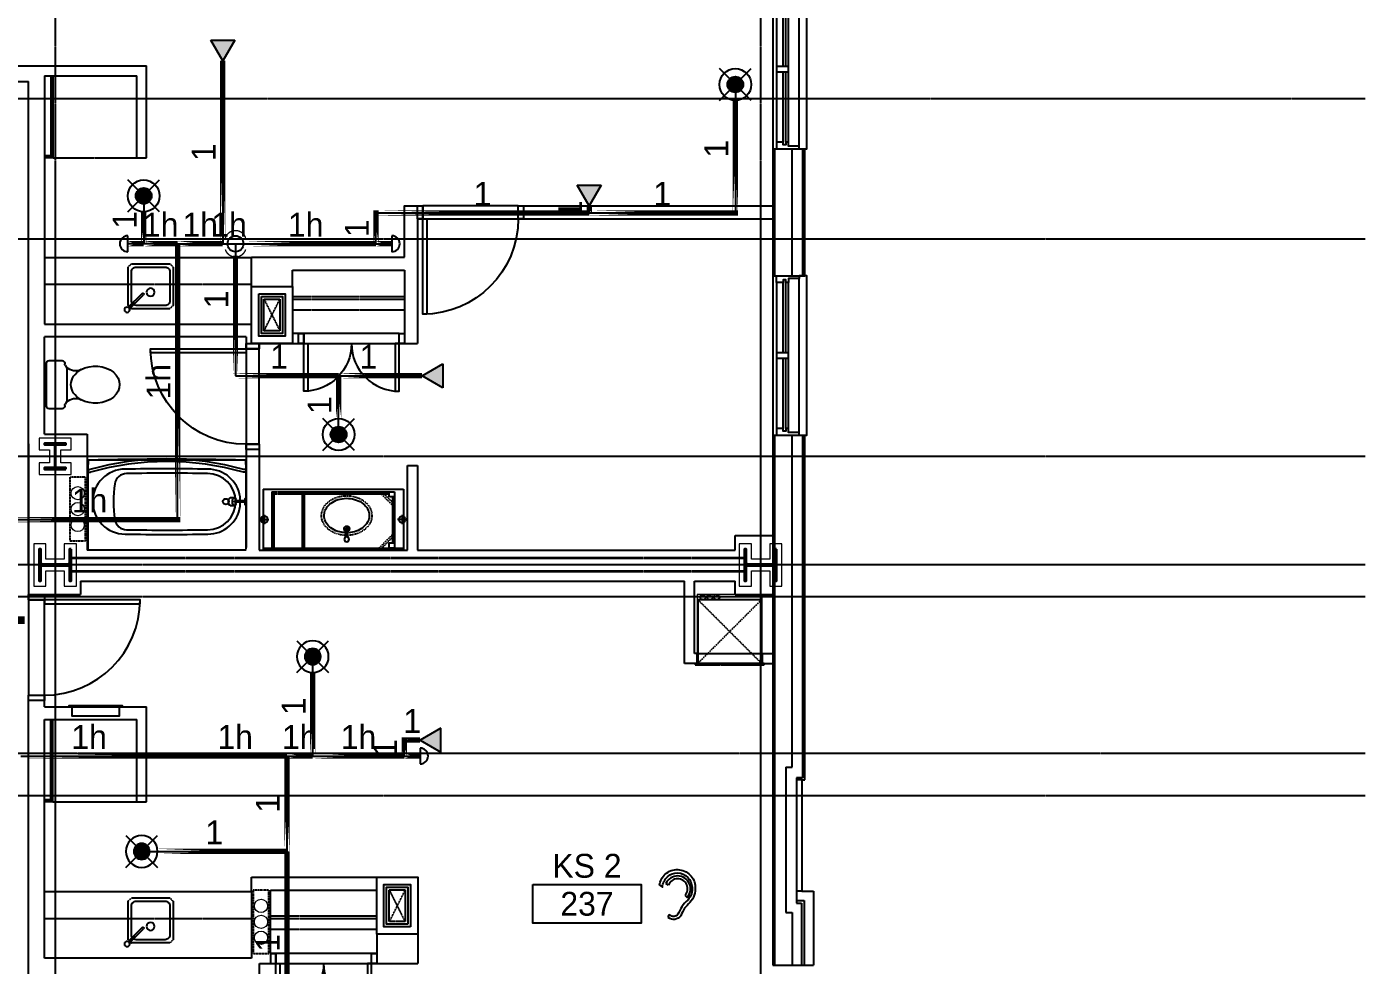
# Model space of a CAD drawing. Header units: inches. Extents: x -6955 to 13123, y -1334 to 3701.
# Drawn here: x 3297 to 3802, y 1774 to 2128 of the extents above; entities that cross this region are included whole.
import ezdxf
from ezdxf.enums import TextEntityAlignment as Align

# ---------------------------------------------------------------- set-up
doc = ezdxf.new("R2010")
doc.units = ezdxf.units.IN
doc.header["$MEASUREMENT"] = 0
doc.linetypes.add('CENTER2', pattern=[1.125, 0.75, -0.125, 0.125, -0.125])
doc.linetypes.add('HIDDEN2', pattern=[0.1875, 0.125, -0.0625])
for name, color, linetype, lineweight in [('A-Detl-Hatch', 1, 'Continuous', 18), ('A-Detl-Wide', 2, 'Continuous', 35), ('S-Detl-Hatch', 1, 'Continuous', 18), ('S-Detl-Wide', 3, 'Continuous', 35)]:
    doc.layers.add(name, color=color, linetype=linetype, lineweight=lineweight)
for name, color, linetype in [('A-Door', 7, 'Continuous'), ('A-Door-Head', 8, 'Continuous'), ('A-Eqpm', 4, 'Continuous'), ('A-Flor-Case', 6, 'Continuous'), ('A-Flor-Case-Hidden', 8, 'HIDDEN2'), ('A-Flor-Outline', 4, 'Continuous'), ('A-Flor-Ovhd', 1, 'HIDDEN2'), ('A-Flor-Pfix', 7, 'Continuous'), ('A-Flor-Spcl', 5, 'Continuous'), ('A-Flor-Wall Mtd Fixture', 7, 'Continuous'), ('A-Glaz', 7, 'Continuous'), ('A-Glaz-Sill', 8, 'Continuous'), ('A-Grid(SmallScale)', 11, 'CENTER2'), ('A-HVAC', 6, 'HIDDEN2'), ('A-Tag-Rm(Scale)', 7, 'Continuous'), ('A-Wall-Full', 7, 'Continuous'), ('A-Wall-Hatch', 15, 'Continuous'), ('headdn', 7, 'Continuous'), ('PIPEBL', 4, 'Continuous'), ('PIPESPC', 7, 'Continuous'), ('spk-cap', 7, 'Continuous'), ('spk-piperise', 7, 'Continuous'), ('TIDYPIPE', 7, 'Continuous')]:
    doc.layers.add(name, color=color, linetype=linetype)
doc.layers.add('G-Anno-Nplt', color=140, linetype='Continuous', lineweight=18, plot=False)
doc.styles.add('PIPE', font='PIPE.SHX')

# ---------------------------------------------------------------- blocks, each defined once
blk = doc.blocks.new('EXTERIOR WINDOW 3')
at = {"layer": 'A-Glaz'}
for p, q in [((5693, -8445.75), (5693, -8419.25)), ((5694, -8445.75), (5694, -8419.25)), ((5695, -8474.25), (5695, -8419.25)), ((5693, -8474.25), (5693, -8447.75)), ((5694, -8474.25), (5694, -8447.75))]:
    blk.add_line(p, q, dxfattribs=at)
for points in [[(5693, -8419.25), (5690.5, -8419.25), (5690.5, -8416.75), (5699, -8416.75), (5699, -8417.75), (5695, -8417.75), (5695, -8419.25), (5694, -8419.25), (5694, -8418.25), (5693, -8418.25), (5693, -8419.25)], [(5693, -8474.25), (5690.5, -8474.25), (5690.5, -8476.75), (5699, -8476.75), (5699, -8475.75), (5695, -8475.75), (5695, -8474.25), (5694, -8474.25), (5694, -8475.25), (5693, -8475.25), (5693, -8474.25)]]:
    blk.add_lwpolyline(points, dxfattribs=at)
blk.add_lwpolyline([(5690.5, -8445.75), (5690.5, -8447.75), (5695, -8447.75), (5695, -8445.75)], close=True, dxfattribs=at)
at = {"layer": 'A-Glaz-Sill'}
for p, q in [((5689.12, -8416.75), (5689.12, -8476.75)), ((5699, -8475.75), (5699, -8417.75)), ((5690.5, -8419.25), (5690.5, -8474.25))]:
    blk.add_line(p, q, dxfattribs=at)
blk.add_lwpolyline([(5699, -8476.75), (5702, -8476.75), (5702, -8416.75), (5699, -8416.75)], dxfattribs=at)
blk = doc.blocks.new('*U19')
at = {"layer": 'A-Detl-Hatch'}
h = blk.add_hatch(dxfattribs=at)
h.set_pattern_fill('ANSI32', color=256, scale=6, style=0)
h.set_pattern_definition([(45, (0, -6.06), (-1.591, 1.591), []), (45, (1.0607, -6.06), (-1.591, 1.591), [])])
edge = h.paths.add_edge_path()
edge.add_line((6, -12.12), (6, -11.515))
edge.add_line((6, -11.515), (0.795, -11.515))
edge.add_arc((0.795, -10.915), 0.6, 180, 270, ccw=False)
edge.add_line((0.195, -10.915), (0.195, -1.205))
edge.add_arc((0.795, -1.205), 0.6, 90, 180, ccw=False)
edge.add_line((0.795, -0.605), (6, -0.605))
edge.add_line((6, -0.605), (6, 0))
edge.add_line((6, 0), (-6, 0))
edge.add_line((-6, 0), (-6, -0.605))
edge.add_line((-6, -0.605), (-0.795, -0.605))
edge.add_arc((-0.795, -1.205), 0.6, 0, 90, ccw=False)
edge.add_line((-0.195, -1.205), (-0.195, -10.915))
edge.add_arc((-0.795, -10.915), 0.6, 270, 360, ccw=False)
edge.add_line((-0.795, -11.515), (-6, -11.515))
edge.add_line((-6, -11.515), (-6, -12.12))
edge.add_line((-6, -12.12), (6, -12.12))
at = {"color": 0, "linetype": 'ByBlock'}
blk.add_lwpolyline([(6, -12.12), (6, -11.515), (0.795, -11.515, -0.4142136), (0.195, -10.915), (0.195, -1.205, -0.4142136), (0.795, -0.605), (6, -0.605), (6, 0), (-6, 0), (-6, -0.605), (-0.795, -0.605, -0.4142136), (-0.195, -1.205), (-0.195, -10.915, -0.4142136), (-0.795, -11.515), (-6, -11.515), (-6, -12.12)], format="xyb", close=True, dxfattribs=at)
blk = doc.blocks.new('W12X65')
at = {"layer": 'S-Detl-Hatch'}
blk.add_lwpolyline([(13860.59, -7310.28), (13860.59, -7305.67), (13854.79, -7305.67), (13854.79, -7298.76), (13860.59, -7298.76), (13860.59, -7294.16), (13844.59, -7294.16), (13844.59, -7298.76), (13850.4, -7298.76), (13850.4, -7305.67), (13844.59, -7305.67), (13844.59, -7310.28)], close=True, dxfattribs=at)
at = {"layer": 'A-Detl-Wide'}
blk.add_blockref('*U19', (13852.59, -7296.16), dxfattribs=at)
blk = doc.blocks.new('*U18')
at = {"layer": 'A-Detl-Hatch'}
h = blk.add_hatch(dxfattribs=at)
h.set_pattern_fill('ANSI32', color=256, scale=6, style=0)
h.set_pattern_definition([(45, (0, -4.865), (-1.591, 1.591), []), (45, (1.0607, -4.865), (-1.591, 1.591), [])])
edge = h.paths.add_edge_path()
edge.add_line((3.98, -9.73), (3.98, -9.295))
edge.add_line((3.98, -9.295), (0.645, -9.295))
edge.add_arc((0.645, -8.795), 0.5, 180, 270, ccw=False)
edge.add_line((0.145, -8.795), (0.145, -0.935))
edge.add_arc((0.645, -0.935), 0.5, 90, 180, ccw=False)
edge.add_line((0.645, -0.435), (3.98, -0.435))
edge.add_line((3.98, -0.435), (3.98, 0))
edge.add_line((3.98, 0), (-3.98, 0))
edge.add_line((-3.98, 0), (-3.98, -0.435))
edge.add_line((-3.98, -0.435), (-0.645, -0.435))
edge.add_arc((-0.645, -0.935), 0.5, 0, 90, ccw=False)
edge.add_line((-0.145, -0.935), (-0.145, -8.795))
edge.add_arc((-0.645, -8.795), 0.5, -90, 0, ccw=False)
edge.add_line((-0.645, -9.295), (-3.98, -9.295))
edge.add_line((-3.98, -9.295), (-3.98, -9.73))
edge.add_line((-3.98, -9.73), (3.98, -9.73))
at = {"color": 0, "linetype": 'ByBlock'}
blk.add_lwpolyline([(3.98, -9.73), (3.98, -9.295), (0.645, -9.295, -0.4142136), (0.145, -8.795), (0.145, -0.935, -0.4142136), (0.645, -0.435), (3.98, -0.435), (3.98, 0), (-3.98, 0), (-3.98, -0.435), (-0.645, -0.435, -0.4142136), (-0.145, -0.935), (-0.145, -8.795, -0.4142136), (-0.645, -9.295), (-3.98, -9.295), (-3.98, -9.73)], format="xyb", close=True, dxfattribs=at)
blk = doc.blocks.new('W10X33')
at = {"layer": 'S-Detl-Hatch'}
blk.add_lwpolyline([(13773.78, -7310.28), (13773.78, -7305.84), (13769.95, -7305.84), (13769.95, -7300.98), (13773.78, -7300.98), (13773.78, -7296.55), (13761.82, -7296.55), (13761.82, -7300.98), (13765.66, -7300.98), (13765.66, -7305.84), (13761.82, -7305.84), (13761.82, -7310.28)], close=True, dxfattribs=at)
at = {"layer": 'A-Detl-Wide'}
blk.add_blockref('*U18', (13767.8, -7298.55), dxfattribs=at)
blk = doc.blocks.new('Rm Tag')
blk.add_lwpolyline([(-0.2124, 0.0759), (0.2124, 0.0759), (0.2124, -0.0759), (-0.2124, -0.0759)], close=True)
for p in [(0, 0.2858), (0, 0.1493), (0, 0)]:
    blk.add_attdef('XXX', text='', height=0.0938).set_placement(p, align=Align.MIDDLE_CENTER)
blk = doc.blocks.new('Plumbing Chase')
at = {"layer": 'A-Flor-Outline', "linetype": 'HIDDEN2', "ltscale": 0.5}
blk.add_lwpolyline([(0.625, 0), (6.625, 0), (6.625, 24), (0.625, 24)], close=True, dxfattribs=at)
at = {"layer": 'G-Anno-Nplt'}
for centre in [(3.625, 18), (3.625, 12), (3.625, 6)]:
    blk.add_circle(centre, 2.5, dxfattribs=at)
blk = doc.blocks.new('sink1915rear')
for p, q in [((-0.37, -1.9), (-0.37, -5.29)), ((-0.12, -1.97), (-0.12, -4.54)), ((0.13, -4.54), (-0.12, -4.54)), ((0.13, -1.97), (0.13, -4.54)), ((0.38, -1.9), (0.38, -5.29)), ((0.38, -5.29), (-0.37, -5.29))]:
    blk.add_line(p, q)
blk.add_circle((0, -1.04), 0.938)
for start, end in [(112.0243, 67.9757), (138.5829, 221.4171), (318.587, 41.413), (264.1135, 275.8865)]:
    blk.add_arc((0, -5.04), 1, start, end)
blk.add_open_spline([(-0.75, -3.54), (-1.37, -3.58), (-1.99, -3.68), (-3.59, -4.07), (-4.53, -4.46), (-6.15, -5.47), (-6.84, -6.09), (-7.86, -7.44), (-8.21, -8.17), (-8.46, -9.28), (-8.5, -9.65), (-8.5, -10.01), (-8.5, -10.59), (-8.4, -11.17), (-7.93, -12.47), (-7.49, -13.18), (-6.28, -14.46), (-5.51, -15.02), (-3.75, -15.9), (-2.76, -16.21), (-0.69, -16.54), (0.38, -16.56), (2.47, -16.29), (3.47, -16), (5.27, -15.17), (6.07, -14.63), (7.34, -13.38), (7.81, -12.68), (8.41, -11.21), (8.54, -10.45), (8.44, -8.94), (8.22, -8.19), (7.42, -6.76), (6.85, -6.1), (5.41, -4.95), (4.55, -4.47), (2.7, -3.81), (1.74, -3.61), (0.75, -3.54)], degree=3, knots=[4.798605, 4.798605, 4.798605, 4.798605, 5.014176, 5.014176, 5.378501, 5.378501, 5.742827, 5.742827, 6.107152, 6.107152, 6.283185, 6.283185, 6.283185, 6.561131, 6.561131, 6.925457, 6.925457, 7.289782, 7.289782, 7.654107, 7.654107, 8.018433, 8.018433, 8.382758, 8.382758, 8.747084, 8.747084, 9.111409, 9.111409, 9.475734, 9.475734, 9.84006, 9.84006, 10.204385, 10.204385, 10.56871, 10.56871, 10.909356, 10.909356, 10.909356, 10.909356])
at = {"layer": 'A-Flor-Case-Hidden', "linetype": 'HIDDEN2', "ltscale": 0.25}
blk.add_ellipse((0, -10.01), major_axis=(-9.5, 0), ratio=0.789474, start_param=4.791408, end_param=10.916548, dxfattribs=at)
blk = doc.blocks.new('wall sconce')
for p, q in [((0, 0), (3.75, 0)), ((2, -1.75), (2, 1.75))]:
    blk.add_line(p, q)
blk.add_circle((2, 0), 1.25)
blk = doc.blocks.new('41in Std Vanity')
at = {"layer": 'A-Flor-Case'}
for p, q in [((23, 54.5), (0, 54.5)), ((0.75, 1.5), (0.75, 54.5)), ((23, 1.5), (23, 54.5)), ((23, 1.5), (0, 1.5))]:
    blk.add_line(p, q, dxfattribs=at)
at = {"layer": 'A-Flor-Case-Hidden'}
for p, q in [((22, 51.12), (0.75, 51.12)), ((22, 4.88), (22, 51.12)), ((4.83, 50.38), (0.75, 46.3)), ((5.89, 50.38), (0.75, 45.24)), ((20, 50.38), (2.75, 50.38)), ((16.86, 50.38), (21.25, 45.99)), ((17.92, 50.38), (21.25, 47.05)), ((21.25, 4.88), (21.25, 49.12)), ((21.25, 17), (0.75, 17)), ((21.25, 16.25), (0.75, 16.25)), ((21.25, 5.62), (0.75, 5.62)), ((22, 4.88), (0.75, 4.88))]:
    blk.add_line(p, q, dxfattribs=at)
for points in [[(0.75, 49.12), (2.75, 49.12), (2.75, 51.12), (0.75, 51.12)], [(20, 49.12), (22, 49.12), (22, 51.12), (20, 51.12)]]:
    blk.add_lwpolyline(points, close=True, dxfattribs=at)
at = {"layer": 'A-Wall-Full'}
for p, q in [((0, 0), (0, 56)), ((0, 56), (23, 56)), ((23, 0), (0, 0))]:
    blk.add_line(p, q, dxfattribs=at)
at = {"layer": 'A-Flor-Pfix', "rotation": 90}
blk.add_blockref('sink1915rear', (2.99, 33.06), dxfattribs=at)
at = {"layer": 'A-Flor-Wall Mtd Fixture', "xscale": -1, "rotation": 90}
blk.add_blockref('wall sconce', (11.5, 56), dxfattribs=at)
at = {"layer": 'A-Flor-Wall Mtd Fixture', "rotation": 90}
blk.add_blockref('wall sconce', (11.5, 0), dxfattribs=at)
blk = doc.blocks.new('18in door')
blk.add_lwpolyline([(0, 0), (1.5, 0), (1.5, 18), (0, 18)], close=True)
blk.add_arc((0, 0), 18, 0, 90)
blk = doc.blocks.new('36in door')
blk.add_lwpolyline([(-1.5, -36), (0, -36), (0, 0), (-1.5, 0)], close=True)
blk.add_arc((0, 0), 36, 180, 270)
blk = doc.blocks.new('Toiliet American Std Cadet Pro')
for p, q in [((0, 8.06), (0, -8.06)), ((5.84, 9.06), (1, 9.06)), ((6.84, 7.9), (6.84, 8.06)), ((7.53, 6.52), (7, 7.36)), ((7.69, -5.98), (7.69, 5.98)), ((1, -9.06), (5.84, -9.06)), ((6.84, -8.06), (6.84, -7.9)), ((7, -7.36), (7.53, -6.52))]:
    blk.add_line(p, q)
for centre, radius, start, end in [((1, 8.06), 1, 90, 180), ((5.84, 8.06), 1, 0, 90), ((7.84, 7.9), 1, 180, 212.4157), ((6.69, 5.98), 1, 0, 32.4157), ((10.89, 10.1), 4.91, 226.8784, 295.5831), ((1, -8.06), 1, 180, 270), ((5.84, -8.06), 1, 270, 0), ((7.84, -7.9), 1, 147.5844, 180), ((10.89, -10.1), 4.91, 64.417, 133.1217), ((6.69, -5.98), 1, 327.5844, 0)]:
    blk.add_arc(centre, radius, start, end)
for start_param, end_param in [(2.197169, 4.086017), (4.086017, 8.480354)]:
    blk.add_ellipse((18.39, 0), major_axis=(9.17, 0), ratio=0.762999, start_param=start_param, end_param=end_param)
blk = doc.blocks.new('shower head')
for p, q in [((0.5, 0.25), (4.48, 0.25)), ((6.04, 1.5), (4.5, 1.5)), ((0.5, -0.25), (4.48, -0.25)), ((6.02, -1.5), (4.49, -1.5))]:
    blk.add_line(p, q)
blk.add_lwpolyline([(0, -1.12), (0.5, -1.12), (0.5, 1.12), (0, 1.12)], close=True)
at = {"extrusion": (0, 0, -1)}
for centre, start_param, end_param in [((4.5, 0), 4.878708, 10.826996), ((6.02, 0), 6.265998, 9.430839)]:
    blk.add_ellipse(centre, major_axis=(0, 1.5), ratio=0.483735, start_param=start_param, end_param=end_param, dxfattribs=at)
blk.add_open_spline([(4.48, 0.25), (4.49, 0.2), (4.49, 0.16), (4.49, 0.11), (4.5, 0.04), (4.5, -0.04), (4.49, -0.11), (4.49, -0.16), (4.49, -0.21), (4.48, -0.25)], degree=3, knots=[7.6339989, 7.6339989, 7.6339989, 7.6339989, 7.7552894, 7.7552894, 7.7552894, 7.9540134, 7.9540134, 7.9540134, 8.074038, 8.074038, 8.074038, 8.074038])
blk = doc.blocks.new('shower curtain rod')
for p, q in [((-59.75, 0), (-60, 0)), ((-59.75, -2.5), (-59.75, 0)), ((-0.25, 0), (0, 0)), ((-0.25, -2.5), (-0.25, 0)), ((-59.75, -2.5), (-60, -2.5)), ((-59.75, -0.75), (-58.86, -0.75)), ((-59.75, -1.75), (-59, -1.75)), ((-0.25, -0.75), (-1.14, -0.75)), ((-0.25, -1.75), (-1, -1.75)), ((-0.25, -2.5), (0, -2.5))]:
    blk.add_line(p, q)
for centre, radius, start, end in [((-30, 101.37), 107.12, 254.2934, 285.7066), ((-30, 101.34), 106.09, 254.2167, 285.7833)]:
    blk.add_arc(centre, radius, start, end)
blk = doc.blocks.new('tub plan')
for p, q in [((0.12, -32.25), (0.12, -0.31)), ((59.44, -0.12), (0.31, -0.12)), ((59.63, -32.25), (59.63, -0.31)), ((2.25, -16.5), (2.25, -20)), ((-0.07, -33.87), (59.81, -33.87)), ((0.19, -33.86), (0.19, -32.36)), ((59.56, -33.86), (59.56, -32.36))]:
    blk.add_line(p, q)
blk.add_circle((7.62, -18.25), 1.09)
for centre, radius, start, end in [((0.31, -0.31), 0.188, 90, 180), ((59.44, -0.31), 0.188, 0, 90), ((14.37, -18.25), 12.25, 90, 171.7868), ((14.5, -18.25), 10.59, 90, 180), ((30, -982.48), 976.6, 89.08325, 90.91675), ((29.77, -940.73), 933.2, 89.06218, 90.93782), ((45.05, -12.16), 4.5, 8.0478, 90), ((45.62, -18.25), 12.25, 270, 90), ((1.97, -18.25), 48, 351.9522, 8.0478), ((14.37, -18.25), 12.25, 188.2132, 270), ((14.5, -18.25), 10.59, 180, 270), ((45.05, -24.34), 4.5, 270, 351.9522), ((29.77, 904.23), 933.2, 269.06218, 270.93782), ((0.25, -32.25), 0.13, 180, 241.143), ((0.25, -33.69), 0.13, 246.6399, 270), ((29.87, 1136.13), 1170.38, 268.54955, 271.45045), ((30, 945.98), 976.6, 269.08325, 270.91675), ((59.5, -32.25), 0.13, 298.857, 0), ((59.81, -33.81), 0.06, 270, 0)]:
    blk.add_arc(centre, radius, start, end)
at = {"layer": 'A-Flor-Pfix'}
blk.add_blockref('shower head', (-0.07, -18.25), dxfattribs=at)
at = {"layer": 'A-Flor-Spcl'}
blk.add_blockref('shower curtain rod', (59.87, -28.62), dxfattribs=at)
blk = doc.blocks.new('Single 12x6 HVAC Shaft')
at = {"layer": 'A-Flor-Outline'}
blk.add_lwpolyline([(3.75, 17.75), (11.75, 17.75), (11.75, 3.75), (3.75, 3.75)], close=True, dxfattribs=at)
at = {"layer": 'A-HVAC'}
for p, q in [((4.75, 16.75), (10.75, 4.75)), ((4.75, 4.75), (10.75, 16.75))]:
    blk.add_line(p, q, dxfattribs=at)
blk.add_lwpolyline([(4.75, 16.75), (10.75, 16.75), (10.75, 4.75), (4.75, 4.75)], close=True, dxfattribs=at)
at = {"layer": 'A-Wall-Full'}
for points in [[(0, 21.5), (15.5, 21.5), (15.5, 0), (0, 0)], [(2.75, 18.75), (12.75, 18.75), (12.75, 2.75), (2.75, 2.75)]]:
    blk.add_lwpolyline(points, close=True, dxfattribs=at)
blk = doc.blocks.new('kitchen faucet')
for p, q in [((0.93, 0.38), (8.38, 0.38)), ((1, 0.12), (4, 0.12)), ((4, -0.12), (4, 0.12)), ((0.93, -0.38), (8.38, -0.38)), ((1, -0.12), (4, -0.12))]:
    blk.add_line(p, q)
blk.add_circle((0, 0), 1)
blk.add_arc((8.38, 0), 0.375, 270, 90)
blk = doc.blocks.new('kitchen sink')
blk.add_lwpolyline([(-14.94, -6.97, 0.143329), (-14, -7.25), (-3, -7.25, 0.414214), (-1.25, -5.5), (-1.25, 5.5, 0.414214), (-3, 7.25), (-14, 7.25, 0.414214), (-15.75, 5.5), (-15.75, -5.5, 0.143329), (-15.47, -6.44, 0.143329)], format="xyb")
blk.add_circle((-10.75, 0), 1.5)
at = {"layer": 'A-Flor-Case-Hidden'}
for p, q in [((-15.75, 8.5), (-17, 7.25)), ((-1.25, 8.5), (0, 7.25)), ((-16.64, -7.61), (-17, -7.25)), ((-15.75, -8.5), (-16.11, -8.14)), ((-1.25, -8.5), (0, -7.25))]:
    blk.add_line(p, q, dxfattribs=at)
for points in [[(-17, 7.25), (-17, -7.25)], [(-1.25, 8.5), (-15.75, 8.5)], [(0, -7.25), (0, 7.25)], [(-15.75, -8.5), (-1.25, -8.5)]]:
    blk.add_lwpolyline(points, dxfattribs=at)
at = {"rotation": 45.00000000000001}
blk.add_blockref('kitchen faucet', (-17.38, -8.88), dxfattribs=at)
blk = doc.blocks.new('HI Symbol')
for p, q in [((-3.27, 0.7), (-4.19, 1.28)), ((3, -3.29), (3.79, -4.02))]:
    blk.add_line(p, q)
for points in [[(-6.63, 0.65, -0.182935), (-4.44, 4.8, -0.200247), (0.29, 6.53, -0.195072), (4.92, 4.47, -0.193072), (6.86, 0.03, -0.217394), (4.81, -5.88, 0.008253), (2.76, -8.08, 0.005655), (1.37, -10.89, -0.460511), (-3.3, -11.51, -0.33814)], [(-6.63, 0.65), (-5.5, -0.07, -0.195256), (-3.58, 3.85, -0.201114), (0.24, 5.25, -0.195703), (4.01, 3.58, -0.179051), (5.66, -0.07, -0.224659), (4.03, -4.95, 0.096678), (1.84, -7.53, 0.036089), (0.34, -10.32, -0.47152), (-2.7, -10.57, 0.661656), (-3.25, -11.51, -2.553875)]]:
    blk.add_lwpolyline(points, format="xyb")
for radius, end in [(4.85, 155.5899), (3.77, 157.8484)]:
    blk.add_arc((0.23, -0.73), radius, 317.2822, end)
blk = doc.blocks.new('HVAC UNIT NICHE')
at = {"layer": 'A-Door-Head'}
blk.add_lwpolyline([(4, 0), (28.5, 0), (28.5, -3.75), (4, -3.75)], close=True, dxfattribs=at)
at = {"layer": 'A-HVAC'}
for p, q in [((4.25, 0), (28.25, -24)), ((4.25, -24), (28.25, 0))]:
    blk.add_line(p, q, dxfattribs=at)
for points in [[(3.25, 0), (29.25, 0), (29.25, 0.5), (3.25, 0.5)], [(4.25, -24), (28.25, -24), (28.25, 0), (4.25, 0)]]:
    blk.add_lwpolyline(points, close=True, dxfattribs=at)
for centre in [(21.13, -25), (23.75, -25), (26.36, -25)]:
    blk.add_circle(centre, 1, dxfattribs=at)
at = {"layer": 'A-Wall-Full'}
for p, q in [((4, 0), (0, 0)), ((4, -3.75), (4, 0)), ((28.5, 0), (33.25, 0)), ((28.5, -3.75), (28.5, 0)), ((33.25, 0), (33.25, -26)), ((4, -3.75), (0, -3.75)), ((28.5, -3.75), (29.5, -3.75)), ((29.5, -3.75), (29.5, -26))]:
    blk.add_line(p, q, dxfattribs=at)
at = {"layer": 'G-Anno-Nplt'}
blk.add_lwpolyline([(4, 0), (4, -26), (28.5, -26), (28.5, 0)], close=True, dxfattribs=at)
blk = doc.blocks.new('side2')
for p, q in [((0, 0), (7.79, 4.5)), ((7.79, -4.5), (0, 0)), ((7.79, 4.5), (7.79, -4.5))]:
    blk.add_line(p, q)
blk.add_solid([(7.79, -4.5), (0, 0), (7.79, 4.5)])
blk = doc.blocks.new('dpend2')
for p, q in [((-6, -6), (6, 6)), ((6, -6), (-6, 6))]:
    blk.add_line(p, q)
for radius in [6, 3]:
    blk.add_circle((0, 0), radius)
for points in [[(0, 0), (-3, 0), (-2.08, 2.07)], [(0, 0), (-3, 0), (-2.08, -2.07)], [(0, 0), (0, 3), (-2.12, 2.14)], [(0, 0), (0, -3), (-2.12, -2.14)], [(0, 0), (0, 3), (2.12, 2.14)], [(0, 0), (3, 0), (2.08, 2.07)], [(0, 0), (3, 0), (2.08, -2.07)], [(0, 0), (0, -3), (2.12, -2.14)]]:
    blk.add_solid(points)
blk = doc.blocks.new('CAP')
blk.add_line((0, 3), (0, -3))
blk.add_arc((0, 0), 3, 270, 90)
blk = doc.blocks.new('PIPESPC')
at = {"layer": 'PIPESPC', "style": 'PIPE', "width": 0.9}
blk.add_attdef('SIZE', text='', height=9, dxfattribs=at).set_placement((0, 4.02), align=Align.CENTER)
at = {"layer": 'PIPESPC', "style": 'PIPE', "flags": 1}
blk.add_attdef('SCHED', (25.3, 3.89), '', height=9, dxfattribs=at)
blk = doc.blocks.new('rise')
blk.add_circle((0, 0), 3)
blk = doc.blocks.new('TIDYDROP')
at = {"const_width": 0.5}
for points in [[(-2.18, 3.82, 0.737034), (-2.18, -3.82)], [(2.18, 3.82, -0.737034), (2.18, -3.82)]]:
    blk.add_lwpolyline(points, format="xyb", dxfattribs=at)

msp = doc.modelspace()

# ---------------------------------------------------------------- linework, layer by layer
at = {"layer": 'A-Door'}
for points in [[(3446.2147, 2055.1398), (3444.2147, 2055.1398), (3444.2147, 2060.0148), (3446.2147, 2060.0148)], [(3484.2147, 2055.1398), (3482.2147, 2055.1398), (3482.2147, 2060.0148), (3484.2147, 2060.0148)], [(3399.3397, 2008.0755), (3399.3397, 2011.8255), (3401.3397, 2011.8255), (3401.3397, 2008.0755)], [(3437.3397, 2008.0755), (3437.3397, 2011.8255), (3439.3397, 2011.8255), (3439.3397, 2008.0755)], [(3384.4647, 2008.0755), (3384.4647, 2006.0755), (3379.5897, 2006.0755), (3379.5897, 2008.0755)], [(3384.4647, 1970.0755), (3384.4647, 1968.0755), (3379.5897, 1968.0755), (3379.5897, 1970.0755)], [(3303.5897, 1913.4523), (3303.5897, 1911.4523), (3297.5897, 1911.4523), (3297.5897, 1913.4523)], [(3303.5897, 1875.4523), (3303.5897, 1873.4523), (3297.5897, 1873.4523), (3297.5897, 1875.4523)], [(3390.8283, 1774.2023), (3390.8283, 1777.9523), (3388.8283, 1777.9523), (3388.8283, 1774.2023)], [(3426.8283, 1774.2023), (3426.8283, 1777.9523), (3428.8283, 1777.9523), (3428.8283, 1774.2023)]]:
    msp.add_lwpolyline(points, close=True, dxfattribs=at)
at = {"layer": 'A-Door-Head'}
for points in [[(3446.2147, 2055.1398), (3482.2147, 2055.1398), (3482.2147, 2060.0148), (3446.2147, 2060.0148)], [(3437.3397, 2008.0755), (3437.3397, 2011.8255), (3401.3397, 2011.8255), (3401.3397, 2008.0755)], [(3384.4647, 1970.0755), (3384.4647, 2006.0755), (3379.5897, 2006.0755), (3379.5897, 1970.0755)], [(3303.5897, 1875.4523), (3303.5897, 1911.4523), (3297.5897, 1911.4523), (3297.5897, 1875.4523)], [(3426.8283, 1774.2023), (3426.8283, 1777.9523), (3390.8283, 1777.9523), (3390.8283, 1774.2023)]]:
    msp.add_lwpolyline(points, close=True, dxfattribs=at)
at = {"layer": 'A-Eqpm'}
for points in [[(3332.8383, 1871.0973), (3312.8383, 1871.0973), (3312.8383, 1871.5973), (3332.8383, 1871.5973)], [(3331.8383, 1871.0973), (3313.8383, 1871.0973), (3313.8383, 1867.5973), (3331.8383, 1867.5973)]]:
    msp.add_lwpolyline(points, close=True, dxfattribs=at)
at = {"layer": 'A-Flor-Case'}
for p, q in [((3306.0897, 2078.8798), (3306.0897, 2109.1298)), ((3306.8397, 2078.1298), (3306.8397, 2109.1298)), ((3306.8397, 2078.8798), (3303.5897, 2078.8798)), ((3306.8397, 2078.1298), (3303.5897, 2078.1298)), ((3381.5897, 2040.4505), (3303.5897, 2040.4505)), ((3305.9647, 1835.9723), (3305.9647, 1866.2223)), ((3306.7147, 1835.2223), (3306.7147, 1866.2223)), ((3306.7147, 1835.9723), (3303.7147, 1835.9723)), ((3306.7147, 1835.2223), (3303.7147, 1835.2223)), ((3381.5897, 1801.2223), (3303.5897, 1801.2223))]:
    msp.add_line(p, q, dxfattribs=at)
at = {"layer": 'A-Flor-Ovhd'}
for p, q in [((3306.8397, 2078.1298), (3338.4647, 2078.1298)), ((3303.5897, 2030.4505), (3381.3397, 2030.4505)), ((3397.0897, 2025.8255), (3439.3397, 2025.8255)), ((3397.0897, 2024.8255), (3439.3397, 2024.8255)), ((3397.0897, 2020.8255), (3439.3397, 2020.8255)), ((3306.7147, 1835.2223), (3338.3397, 1835.2223)), ((3388.9647, 1792.1573), (3428.8397, 1792.1573)), ((3303.5897, 1791.2223), (3381.3397, 1791.2223)), ((3388.9647, 1791.1573), (3428.8397, 1791.1573)), ((3388.9647, 1787.1573), (3428.8397, 1787.1573))]:
    msp.add_line(p, q, dxfattribs=at)
at = {"layer": 'A-Grid(SmallScale)'}
for p, q in [((3307.5897, 3132.3201), (3307.5897, 1223.6428)), ((3573.5897, 3132.3201), (3573.5897, 1223.6428)), ((8.4747, 2100.5773), (3801.5897, 2100.5773)), ((-6.4103, 2047.5773), (3801.5897, 2047.5773)), ((-6.4103, 1965.5773), (3801.5897, 1965.5773)), ((3801.5897, 1912.5773), (-6.4103, 1912.5773)), ((17.7045, 1853.5773), (3801.5897, 1853.5773)), ((-6.4103, 1837.5773), (3801.5897, 1837.5773))]:
    msp.add_line(p, q, dxfattribs=at)
msp.add_lwpolyline([(3801.5897, 1924.5773), (18.5272, 1924.5773), (6.4647, 1939.3898), (-40.7853, 1939.3898)], dxfattribs=at)
at = {"layer": 'A-Wall-Full'}
for p, q in [((3279.5897, 2112.8798), (3310.6922, 2112.8798)), ((3303.5897, 2112.8798), (3342.0897, 2112.8798)), ((3342.0897, 2078.1298), (3342.0897, 2112.8798)), ((3279.5897, 2106.8798), (3297.5897, 2106.8798)), ((3297.5897, 1924.5773), (3297.5897, 2106.8798)), ((3303.5897, 2109.1298), (3338.3397, 2109.1298)), ((3303.5897, 2109.1298), (3303.5897, 2015.4505)), ((3338.3397, 2078.1298), (3338.3397, 2109.1298)), ((3578.2147, 2081.5773), (3590.2147, 2081.5773)), ((3578.2147, 2081.5773), (3578.2147, 2033.5773)), ((3590.2147, 2033.5773), (3590.2147, 2081.5773)), ((3338.3397, 2078.1298), (3342.0897, 2078.1298)), ((3446.2147, 2055.1398), (3446.2147, 2060.0148)), ((3482.2147, 2055.1398), (3482.2147, 2060.0148)), ((3444.2147, 2055.1398), (3444.2147, 2008.0755)), ((3381.5897, 2040.7005), (3439.3397, 2040.7005)), ((3381.5897, 2029.5755), (3381.5897, 2040.7005)), ((3397.0897, 2035.8255), (3439.3397, 2035.8255)), ((3397.0897, 2029.5755), (3397.0897, 2035.8255)), ((3439.3397, 2035.8255), (3439.3397, 2011.8255)), ((3578.2147, 2033.5773), (3590.2147, 2033.5773)), ((3303.5897, 2015.4505), (3381.5897, 2015.4505)), ((3303.5897, 1973.9423), (3303.5897, 2010.5755)), ((3379.5897, 2010.5755), (3303.5897, 2010.5755)), ((3379.5897, 2010.5755), (3379.5897, 2006.0755)), ((3401.3397, 2011.8255), (3397.0897, 2011.8255)), ((3401.3397, 2008.0755), (3401.3397, 2011.8255)), ((3437.3397, 2011.8255), (3439.3397, 2011.8255)), ((3437.3397, 2008.0755), (3437.3397, 2011.8255)), ((3379.5897, 2006.0755), (3384.4647, 2006.0755)), ((3384.4647, 2008.0755), (3401.3397, 2008.0755)), ((3384.4647, 2006.0755), (3384.4647, 2008.0755)), ((3437.3397, 2008.0755), (3444.2147, 2008.0755)), ((3303.5897, 1973.9423), (3319.7165, 1973.9423)), ((3319.7165, 1973.9423), (3319.7165, 1930.2023)), ((3578.2147, 1973.5773), (3590.2147, 1973.5773)), ((3578.2147, 1973.5773), (3578.2147, 1773.578)), ((3590.2147, 1843.5773), (3590.2147, 1973.5773)), ((3297.5897, 1970.2023), (3297.5897, 1911.4523)), ((3379.5897, 1970.0755), (3379.5897, 1931.2023)), ((3384.4647, 1970.0755), (3379.5897, 1970.0755)), ((3384.4647, 1970.0755), (3384.4647, 1930.2023)), ((3440.4647, 1962.0755), (3444.2147, 1962.0755)), ((3440.4647, 1930.2023), (3440.4647, 1962.0755)), ((3444.2147, 1962.0755), (3444.2147, 1930.2023)), ((3444.2147, 1962.0755), (3444.2147, 1935.7023)), ((3440.4647, 1952.7548), (3440.4647, 1953.2023)), ((3564.0297, 1935.7023), (3578.2147, 1935.7023)), ((3564.0297, 1930.2023), (3564.0297, 1935.7023)), ((3379.5897, 1930.2023), (3319.7165, 1930.2023)), ((3384.4647, 1930.2023), (3440.4647, 1930.2023)), ((3444.2147, 1930.2023), (3564.0297, 1930.2023)), ((3317.1497, 1918.4523), (3544.9647, 1918.4523)), ((3317.1497, 1918.4523), (3317.1497, 1913.4523)), ((3544.9647, 1913.4523), (3544.9647, 1918.4523)), ((3548.7147, 1918.4523), (3564.0297, 1918.4523)), ((3548.7147, 1913.4523), (3548.7147, 1918.4523)), ((3564.0297, 1913.4523), (3564.0297, 1918.4523)), ((3297.5897, 1916.4523), (3297.5897, 1911.4523)), ((3303.5897, 1913.4523), (3303.5897, 1911.4523)), ((3303.5897, 1913.4523), (3317.1497, 1913.4523)), ((3564.0297, 1913.4523), (3578.2147, 1913.4523)), ((3297.5897, 1911.4523), (3303.5897, 1911.4523)), ((3297.5897, 1692.4523), (3297.5897, 1875.4523)), ((3297.5897, 1875.4523), (3303.5897, 1875.4523)), ((3303.5897, 1871.0973), (3303.5897, 1875.4523)), ((3303.5897, 1871.0973), (3342.0897, 1871.0973)), ((3342.0897, 1835.2223), (3342.0897, 1871.0973)), ((3303.5897, 1866.2223), (3338.3397, 1866.2223)), ((3303.5897, 1776.2223), (3303.5897, 1866.2223)), ((3338.3397, 1835.2223), (3338.3397, 1866.2223)), ((3589.0897, 1843.5773), (3589.0897, 1801.5773)), ((3589.0897, 1843.5773), (3590.2147, 1843.5773)), ((3338.3397, 1835.2223), (3342.0897, 1835.2223)), ((3381.5897, 1806.8273), (3444.3397, 1806.8273)), ((3381.5897, 1801.2223), (3381.5897, 1806.8273)), ((3388.8397, 1801.9523), (3428.8397, 1801.9523)), ((3388.8397, 1777.9523), (3388.8397, 1801.9523)), ((3444.3397, 1806.8273), (3444.3397, 1774.2023)), ((3381.5897, 1801.4723), (3381.5897, 1776.2223)), ((3589.0897, 1801.5773), (3593.5897, 1801.5773)), ((3593.5897, 1801.5773), (3593.5897, 1773.578)), ((3428.8397, 1785.3273), (3428.8397, 1777.9523)), ((3388.8397, 1777.9523), (3390.8397, 1777.9523)), ((3390.8397, 1774.2023), (3390.8397, 1777.9523)), ((3426.8397, 1774.2023), (3426.8397, 1777.9523)), ((3428.8397, 1777.9523), (3426.8397, 1777.9523)), ((3381.5897, 1776.2223), (3303.5897, 1776.2223)), ((3384.5897, 1774.2023), (3390.8397, 1774.2023)), ((3384.5897, 1769.3473), (3384.5897, 1774.2023)), ((3426.8397, 1774.2023), (3444.3397, 1774.2023)), ((3578.2147, 1773.578), (3593.5897, 1773.578))]:
    msp.add_line(p, q, dxfattribs=at)
for points in [[(3439.3397, 2040.7005), (3439.3397, 2060.0148), (3446.2147, 2060.0148)], [(3482.2147, 2060.0148), (3578.2147, 2060.0148)], [(3444.2147, 2055.1398), (3444.2147, 2055.1398), (3446.2147, 2055.1398)], [(3482.2147, 2055.1398), (3578.2147, 2055.1398)]]:
    msp.add_lwpolyline(points, dxfattribs=at)
at = {"layer": 'A-Wall-Hatch'}
for p, q in [((3578.8397, 2081.5773), (3578.8397, 2033.5773)), ((3585.4647, 2033.5773), (3585.4647, 2081.5773)), ((3589.4647, 2033.5773), (3589.4647, 2081.5773)), ((3578.8397, 1973.5773), (3578.8397, 1773.578)), ((3585.4647, 1848.3273), (3585.4647, 1973.5773)), ((3589.4647, 1844.3273), (3589.4647, 1973.5773)), ((3583.0897, 1848.3273), (3583.0897, 1793.4523)), ((3583.0897, 1848.3273), (3585.4647, 1848.3273)), ((3589.4647, 1844.3273), (3587.0897, 1844.3273)), ((3587.0897, 1844.3273), (3587.0897, 1843.5773)), ((3587.0897, 1843.5773), (3587.0897, 1796.9523)), ((3589.0897, 1843.5773), (3587.0897, 1843.5773)), ((3589.0897, 1801.5773), (3587.0736, 1801.5773)), ((3587.0897, 1797.9523), (3589.9647, 1797.9523)), ((3587.0897, 1796.9523), (3588.9647, 1796.9523)), ((3588.9647, 1796.9523), (3588.9647, 1773.578)), ((3589.9647, 1797.9523), (3589.9647, 1773.578)), ((3583.0897, 1793.4523), (3585.4647, 1793.4523)), ((3585.4647, 1793.4523), (3585.4647, 1773.578))]:
    msp.add_line(p, q, dxfattribs=at)
at = {"layer": 'PIPEBL'}
for p, q in [((3370.7832, 2114.7868), (3370.7832, 2045.727)), ((3564.08, 2105.7869), (3564.08, 2057.3757)), ((3340.9774, 2063.7869), (3340.9774, 2045.727)), ((3508.9818, 2060.0148), (3508.9818, 2057.3757)), ((3428.5515, 2045.727), (3428.5515, 2057.3757)), ((3428.5515, 2057.3757), (3508.9818, 2057.3757)), ((3508.9818, 2057.3757), (3564.08, 2057.3757)), ((3340.9774, 2045.727), (3334.9774, 2045.727)), ((3353.7732, 2045.727), (3340.9774, 2045.727)), ((3353.7732, 1941.6552), (3353.7732, 2045.727)), ((3353.7732, 2045.727), (3370.7832, 2045.727)), ((3370.7832, 2045.727), (3375.5897, 2045.727)), ((3375.5897, 2045.727), (3375.5897, 1995.9166)), ((3375.5897, 2045.727), (3428.5515, 2045.727)), ((3428.5515, 2045.727), (3434.5515, 2045.727)), ((3375.5897, 1995.9166), (3414.4774, 1995.9166)), ((3414.4774, 1995.9166), (3445.9774, 1995.9166)), ((3414.4774, 1973.7869), (3414.4774, 1995.9166)), ((3287.327, 1941.6552), (3353.7732, 1941.6552)), ((3404.7247, 1852.5023), (3404.7247, 1890.0023)), ((3439.2247, 1852.5023), (3439.2247, 1858.5023)), ((3439.2247, 1858.5023), (3445.2247, 1858.5023)), ((3294.5897, 1852.5023), (3346.2247, 1852.5023)), ((3346.2247, 1852.5023), (3394.9645, 1852.5023)), ((3394.9645, 1852.5023), (3394.9645, 1816.5023)), ((3394.9645, 1852.5023), (3404.7247, 1852.5023)), ((3404.7247, 1852.5023), (3439.2247, 1852.5023)), ((3439.2247, 1852.5023), (3445.2247, 1852.5023)), ((3340.2247, 1816.5023), (3394.9645, 1816.5023)), ((3394.9645, 1816.5023), (3394.9645, 1747.5023))]:
    msp.add_line(p, q, dxfattribs=at)
at = {"layer": 'S-Detl-Wide', "linetype": 'HIDDEN2'}
for p, q in [((3567.5297, 1927.0773), (3313.6497, 1927.0773)), ((3567.5297, 1922.0773), (3313.6497, 1922.0773))]:
    msp.add_line(p, q, dxfattribs=at)
at = {"layer": 'TIDYPIPE', "color": 7}
for points, const_width in [([(3370.7832, 2045.727), (3370.7832, 2114.7868)], 2), ([(3564.08, 2056.3757), (3564.08, 2099.7869)], 2), ([(3428.5515, 2045.727), (3428.5515, 2058.3757)], 2), ([(3508.9818, 2057.3757), (3508.9818, 2060.0148)], 2), ([(3340.9774, 2045.727), (3340.9774, 2057.7869)], 2), ([(3427.5515, 2057.3757), (3508.9818, 2057.3757)], 2), ([(3508.9818, 2057.3757), (3565.08, 2057.3757)], 2), ([(3334.9774, 2045.727), (3340.9774, 2045.727)], 2), ([(3340.9774, 2045.727), (3353.7732, 2045.727)], 2), ([(3353.7732, 1940.6552), (3353.7732, 2045.727)], 2), ([(3353.7732, 2045.727), (3370.7832, 2045.727)], 2), ([(3380.0897, 2045.727), (3428.5515, 2045.727)], 2), ([(3428.5515, 2045.727), (3434.5515, 2045.727)], 2), ([(3375.5897, 1994.9166), (3375.5897, 2041.227)], 2), ([(3374.5897, 1995.9166), (3414.4774, 1995.9166)], 2), ([(3414.4774, 1995.9166), (3445.9774, 1995.9166)], 2), ([(3414.4774, 1979.7869), (3414.4774, 1995.9166)], 2), ([(3287.327, 1941.6552), (3354.7732, 1941.6552)], 2), ([(3285.827, 1903.7471), (3296.0897, 1903.7471)], 3), ([(3404.7247, 1852.5023), (3404.7247, 1884.0023)], 2), ([(3438.2247, 1858.5023), (3445.2247, 1858.5023)], 2), ([(3439.2247, 1852.5023), (3439.2247, 1859.5023)], 2), ([(3294.5897, 1852.5023), (3394.9645, 1852.5023)], 2), ([(3394.9645, 1816.5023), (3394.9645, 1852.5023)], 2), ([(3394.9645, 1852.5023), (3404.7247, 1852.5023)], 2), ([(3404.7247, 1852.5023), (3439.2247, 1852.5023)], 2), ([(3439.2247, 1852.5023), (3445.2247, 1852.5023)], 2), ([(3346.2247, 1816.5023), (3394.9645, 1816.5023)], 2), ([(3394.9645, 1746.5023), (3394.9645, 1816.5023)], 2)]:
    msp.add_lwpolyline(points, close=True, dxfattribs=dict(at, const_width=const_width))

# ---------------------------------------------------------------- block references
for name, p in [('EXTERIOR WINDOW 3', (-2110.9097, 10558.3273)), ('Single 12x6 HVAC Shaft', (3381.5897, 2008.0755)), ('EXTERIOR WINDOW 3', (-2110.9097, 10450.3273)), ('W10X33', (-10460.2112, 9268.9901)), ('Plumbing Chase', (3312.4665, 1933.6431))]:
    msp.add_blockref(name, p)
for name, p, rotation in [('W12X65', (-3994.6281, -11928.0174), 90), ('W12X65', (-3728.6281, -11928.0174), 90), ('HVAC UNIT NICHE', (3578.2147, 1887.4523), 179.9999999998223), ('Plumbing Chase', (3388.8397, 1801.9523), 179.9999999998223), ('Single 12x6 HVAC Shaft', (3444.3397, 1806.8273), 179.9999999998223)]:
    msp.add_blockref(name, p, dxfattribs=dict(rotation=rotation))
at = {"layer": 'A-Door', "extrusion": (0, 0, -1), "zscale": -1}
msp.add_blockref('36in door', (-3446.2147, 2055.1398), dxfattribs=at)
for name, p, rotation in [('36in door', (-3379.5897, 2006.0755), 90), ('18in door', (-3401.3397, 2008.0755), 180)]:
    msp.add_blockref(name, p, dxfattribs=dict(at, rotation=rotation))
at = {"layer": 'A-Door'}
for name, p, rotation in [('18in door', (3437.3397, 2008.0755), 180), ('36in door', (3303.5897, 1911.4523), 90), ('18in door', (3426.8283, 1774.2023), 179.9999999998223)]:
    msp.add_blockref(name, p, dxfattribs=dict(at, rotation=rotation))
at = {"layer": 'A-Door', "xscale": -1, "rotation": 180}
msp.add_blockref('18in door', (3390.8283, 1774.2023), dxfattribs=at)
at = {"layer": 'A-Flor-Pfix', "extrusion": (0, 0, -1), "zscale": -1}
for name, p, rotation in [('kitchen sink', (-3343.5897, 2038.2005), 90), ('Toiliet American Std Cadet Pro', (-3304.3397, 1992.5755), 180.0000000002505), ('kitchen sink', (-3343.5897, 1798.9723), 90.00000000017774)]:
    msp.add_blockref(name, p, dxfattribs=dict(at, rotation=rotation))
at = {"layer": 'A-Flor-Pfix', "extrusion": (0, 0, -1), "xscale": -1, "zscale": -1, "rotation": 180}
msp.add_blockref('tub plan', (-3379.5897, 1930.2023), dxfattribs=at)
at = {"layer": 'A-Tag-Rm(Scale)'}
ref = msp.add_blockref('Rm Tag', (3508.1268, 1796.762), dxfattribs=dict(at, xscale=96, yscale=96, zscale=96))
ref.add_attrib('XXX', 'KS 2', dxfattribs={"layer": '0', "height": 9}).set_placement((3508.1268, 1811.093), align=Align.MIDDLE_CENTER)
ref.add_attrib('XXX', '237', dxfattribs={"layer": '0', "height": 9}).set_placement((3508.1268, 1796.762), align=Align.MIDDLE_CENTER)
msp.add_blockref('HI Symbol', (3542.0922, 1803.1364), dxfattribs=at)
at = {"layer": 'A-Wall-Full', "extrusion": (0, 0, -1), "zscale": -1, "rotation": 90}
msp.add_blockref('41in Std Vanity', (-3384.4647, 1930.2023), dxfattribs=at)
at = {"layer": 'headdn', "rotation": 89.99999999999999}
for p in [(3370.7832, 2114.7868), (3508.9818, 2060.0148)]:
    msp.add_blockref('side2', p, dxfattribs=at)
at = {"layer": 'headdn'}
for name, p in [('dpend2', (3564.08, 2105.7869)), ('dpend2', (3340.9774, 2063.7869)), ('side2', (3445.9774, 1995.9166)), ('dpend2', (3414.4774, 1973.7869))]:
    msp.add_blockref(name, p, dxfattribs=at)
at = {"layer": 'headdn', "extrusion": (0, 0, -1), "zscale": -1}
for name, p, rotation in [('dpend2', (-3404.7247, 1890.0023), 90), ('side2', (-3445.2247, 1858.5023), 180), ('dpend2', (-3340.2247, 1816.5023), 90)]:
    msp.add_blockref(name, p, dxfattribs=dict(at, rotation=rotation))
at = {"layer": 'PIPESPC'}
ref = msp.add_blockref('PIPESPC', (3370.7832, 2080.2569), dxfattribs=dict(at, rotation=90))
ref.add_attrib('SIZE', '1', dxfattribs={"color": 0, "height": 9, "rotation": 90, "style": 'PIPE'}).set_placement((3370.7832, 2080.2569), align=Align.BOTTOM_CENTER)
ref = msp.add_blockref('PIPESPC', (3564.08, 2081.5813), dxfattribs=dict(at, rotation=90))
ref.add_attrib('SIZE', '1', dxfattribs={"color": 0, "height": 9, "rotation": 90, "style": 'PIPE'}).set_placement((3564.08, 2081.5813), align=Align.BOTTOM_CENTER)
ref = msp.add_blockref('PIPESPC', (3468.7666, 2057.3757), dxfattribs=at)
ref.add_attrib('SIZE', '1', dxfattribs={"color": 0, "height": 9, "style": 'PIPE'}).set_placement((3468.7666, 2057.3757), align=Align.BOTTOM_CENTER)
ref = msp.add_blockref('PIPESPC', (3536.5309, 2057.3757), dxfattribs=at)
ref.add_attrib('SIZE', '1', dxfattribs={"color": 0, "height": 9, "style": 'PIPE'}).set_placement((3536.5309, 2057.3757), align=Align.BOTTOM_CENTER)
ref = msp.add_blockref('PIPESPC', (3508.9818, 2058.6952), dxfattribs=dict(at, rotation=90))
ref.add_attrib('SIZE', '1', dxfattribs={"color": 0, "height": 9, "rotation": 90, "style": 'PIPE'}).set_placement((3508.9818, 2058.6952), align=Align.BOTTOM_CENTER)
ref = msp.add_blockref('PIPESPC', (3340.9774, 2054.7569), dxfattribs=dict(at, rotation=90))
ref.add_attrib('SIZE', '1', dxfattribs={"color": 0, "height": 9, "rotation": 90, "style": 'PIPE'}).set_placement((3340.9774, 2054.7569), align=Align.BOTTOM_CENTER)
ref = msp.add_blockref('PIPESPC', (3347.3753, 2045.727), dxfattribs=at)
ref.add_attrib('SIZE', '1h', dxfattribs={"color": 0, "height": 9, "style": 'PIPE'}).set_placement((3347.3753, 2045.727), align=Align.BOTTOM_CENTER)
ref = msp.add_blockref('PIPESPC', (3362.2782, 2045.727), dxfattribs=at)
ref.add_attrib('SIZE', '1h', dxfattribs={"color": 0, "height": 9, "style": 'PIPE'}).set_placement((3362.2782, 2045.727), align=Align.BOTTOM_CENTER)
ref = msp.add_blockref('PIPESPC', (3373.1864, 2045.727), dxfattribs=at)
ref.add_attrib('SIZE', '1h', dxfattribs={"color": 0, "height": 9, "style": 'PIPE'}).set_placement((3373.1864, 2045.727), align=Align.BOTTOM_CENTER)
ref = msp.add_blockref('PIPESPC', (3402.0706, 2045.727), dxfattribs=at)
ref.add_attrib('SIZE', '1h', dxfattribs={"color": 0, "height": 9, "style": 'PIPE'}).set_placement((3402.0706, 2045.727), align=Align.BOTTOM_CENTER)
ref = msp.add_blockref('PIPESPC', (3428.5515, 2051.5513), dxfattribs=dict(at, rotation=90))
ref.add_attrib('SIZE', '1', dxfattribs={"color": 0, "height": 9, "rotation": 90, "style": 'PIPE'}).set_placement((3428.5515, 2051.5513), align=Align.BOTTOM_CENTER)
ref = msp.add_blockref('PIPESPC', (3375.5897, 2024.7215), dxfattribs=dict(at, rotation=90.00000000000146))
ref.add_attrib('SIZE', '1', dxfattribs={"color": 0, "height": 9, "rotation": 90, "style": 'PIPE'}).set_placement((3375.5897, 2024.7215), align=Align.BOTTOM_CENTER)
ref = msp.add_blockref('PIPESPC', (3392.0335, 1995.9166), dxfattribs=at)
ref.add_attrib('SIZE', '1', dxfattribs={"color": 0, "height": 9, "style": 'PIPE'}).set_placement((3392.0335, 1995.9166), align=Align.BOTTOM_CENTER)
ref = msp.add_blockref('PIPESPC', (3425.7274, 1995.9166), dxfattribs=at)
ref.add_attrib('SIZE', '1', dxfattribs={"color": 0, "height": 9, "style": 'PIPE'}).set_placement((3425.7274, 1995.9166), align=Align.BOTTOM_CENTER)
ref = msp.add_blockref('PIPESPC', (3353.7732, 1993.6911), dxfattribs=dict(at, rotation=90))
ref.add_attrib('SIZE', '1h', dxfattribs={"color": 0, "height": 9, "rotation": 90, "style": 'PIPE'}).set_placement((3353.7732, 1993.6911), align=Align.BOTTOM_CENTER)
ref = msp.add_blockref('PIPESPC', (3414.4774, 1984.8517), dxfattribs=dict(at, rotation=90))
ref.add_attrib('SIZE', '1', dxfattribs={"color": 0, "height": 9, "rotation": 90, "style": 'PIPE'}).set_placement((3414.4774, 1984.8517), align=Align.BOTTOM_CENTER)
ref = msp.add_blockref('PIPESPC', (3320.5501, 1941.6552), dxfattribs=at)
ref.add_attrib('SIZE', '1h', dxfattribs={"color": 0, "height": 9, "style": 'PIPE'}).set_placement((3320.5501, 1941.6552), align=Align.BOTTOM_CENTER)
ref = msp.add_blockref('PIPESPC', (3404.7247, 1871.2523), dxfattribs=dict(at, rotation=90))
ref.add_attrib('SIZE', '1', dxfattribs={"color": 0, "height": 9, "rotation": 90, "style": 'PIPE'}).set_placement((3404.7247, 1871.2523), align=Align.BOTTOM_CENTER)
ref = msp.add_blockref('PIPESPC', (3442.2247, 1858.5023), dxfattribs=at)
ref.add_attrib('SIZE', '1', dxfattribs={"color": 0, "height": 9, "style": 'PIPE'}).set_placement((3442.2247, 1858.5023), align=Align.BOTTOM_CENTER)
ref = msp.add_blockref('PIPESPC', (3320.4072, 1852.5023), dxfattribs=at)
ref.add_attrib('SIZE', '1h', dxfattribs={"color": 0, "height": 9, "style": 'PIPE'}).set_placement((3320.4072, 1852.5023), align=Align.BOTTOM_CENTER)
ref = msp.add_blockref('PIPESPC', (3375.4747, 1852.5023), dxfattribs=at)
ref.add_attrib('SIZE', '1h', dxfattribs={"color": 0, "height": 9, "style": 'PIPE'}).set_placement((3375.4747, 1852.5023), align=Align.BOTTOM_CENTER)
ref = msp.add_blockref('PIPESPC', (3399.8446, 1852.5023), dxfattribs=at)
ref.add_attrib('SIZE', '1h', dxfattribs={"color": 0, "height": 9, "style": 'PIPE'}).set_placement((3399.8446, 1852.5023), align=Align.BOTTOM_CENTER)
ref = msp.add_blockref('PIPESPC', (3421.9747, 1852.5023), dxfattribs=at)
ref.add_attrib('SIZE', '1h', dxfattribs={"color": 0, "height": 9, "style": 'PIPE'}).set_placement((3421.9747, 1852.5023), align=Align.BOTTOM_CENTER)
ref = msp.add_blockref('PIPESPC', (3439.2247, 1855.5023), dxfattribs=dict(at, rotation=90))
ref.add_attrib('SIZE', '1', dxfattribs={"color": 0, "height": 9, "rotation": 90, "style": 'PIPE'}).set_placement((3439.2247, 1855.5023), align=Align.BOTTOM_CENTER)
ref = msp.add_blockref('PIPESPC', (3394.9645, 1834.5023), dxfattribs=dict(at, rotation=90))
ref.add_attrib('SIZE', '1', dxfattribs={"color": 0, "height": 9, "rotation": 90, "style": 'PIPE'}).set_placement((3394.9645, 1834.5023), align=Align.BOTTOM_CENTER)
ref = msp.add_blockref('PIPESPC', (3367.5946, 1816.5023), dxfattribs=at)
ref.add_attrib('SIZE', '1', dxfattribs={"color": 0, "height": 9, "style": 'PIPE'}).set_placement((3367.5946, 1816.5023), align=Align.BOTTOM_CENTER)
ref = msp.add_blockref('PIPESPC', (3394.9645, 1782.0023), dxfattribs=dict(at, rotation=90.00000000000038))
ref.add_attrib('SIZE', '1', dxfattribs={"color": 0, "height": 9, "rotation": 90, "style": 'PIPE'}).set_placement((3394.9645, 1782.0023), align=Align.BOTTOM_CENTER)
at = {"layer": 'spk-cap', "rotation": 180.0000000000566}
msp.add_blockref('CAP', (3334.9774, 2045.727), dxfattribs=at)
at = {"layer": 'spk-cap'}
for p in [(3434.5515, 2045.727), (3445.2247, 1852.5023)]:
    msp.add_blockref('CAP', p, dxfattribs=at)
at = {"layer": 'spk-piperise', "rotation": 90.00000000002775}
msp.add_blockref('rise', (3375.5897, 2045.727), dxfattribs=at)
at = {"layer": 'TIDYPIPE', "rotation": 270}
msp.add_blockref('TIDYDROP', (3375.5897, 2045.727), dxfattribs=at)

doc.saveas('drawing.dxf')
